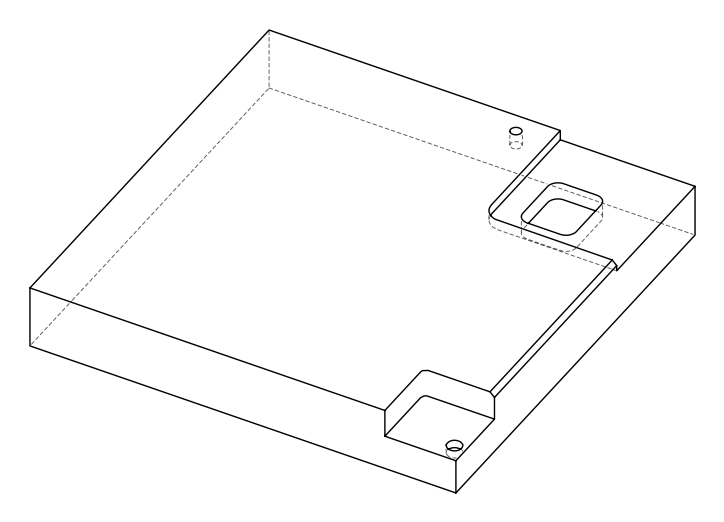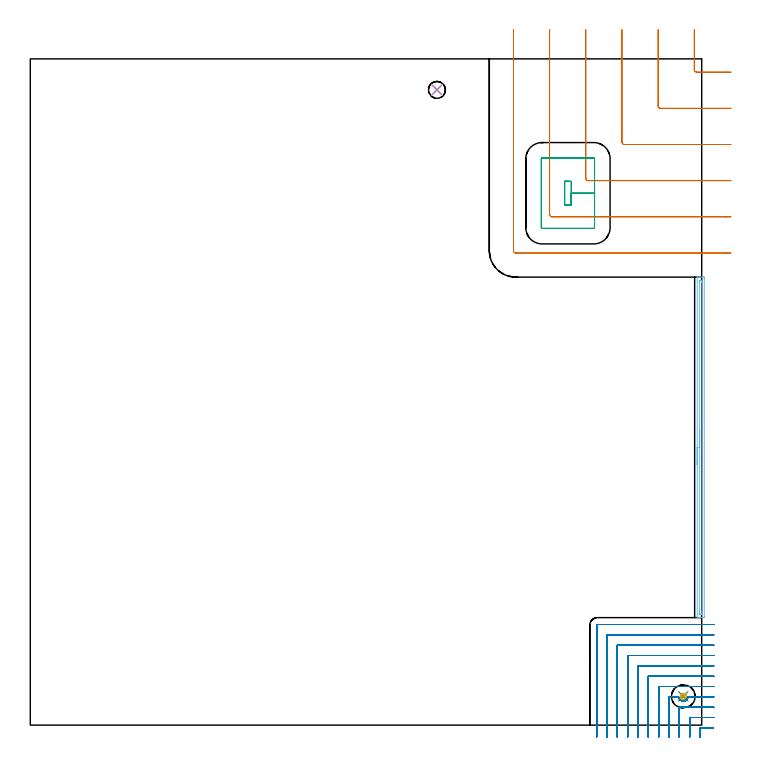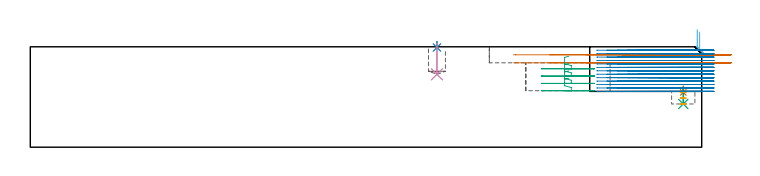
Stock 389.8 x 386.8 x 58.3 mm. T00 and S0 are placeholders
(PLAN: 9 operations, 7 tool changes, 34 min)
(1 SPOT_DRILL | STEP1POCKET | NXT0321_9005460120000 | 0.04 min | 2830 mm3)
(2 SPOT_DRILL_1 | STEP1POCKET_1 | NXT0321_9005460120000 | 0.03 min | 1 mm3)
(3 DRILL_BLIND_HOLE_INTO_CENTER | STEP1POCKET | NXT0301_128 | 0.04 min | 792 mm3)
(4 DRILL_BLIND_HOLE_INTO_CENTER_1 | STEP1POCKET_1 | NXT0301_069 | 0.07 min | 1111 mm3)
(5 MILL_ROUGH_BLIND_HOLE_CONTOUR | STEP1POCKET | NXT0201_013 | Spiral | 0.21 min | 1129 mm3)
(6 AREA_MILL | FG_CHAMFER_SURFACE | UGT0205_001 | 3.32 min | 1709 mm3)
(7 MILL_CORNER_NOTCH_RECTANGULAR | CORNER_NOTCH_RECTANGULAR | UGT0201_006 | Follow Part, ap 7, ae 75% | 3.92 min | 144798 mm3)
(8 MILL_CORNER_NOTCH_RECTANGULAR_1 | CORNER_NOTCH_RECTANGULAR_1 | NXT0201_009 | Follow Part, ap 2, ae 75% | 24.34 min | 101215 mm3)
(9 MILL_RECTANGULAR_POCKET | POCKET_RECTANGULAR_STRAIGHT | UGT0201_100 | Follow Part, ap 4.5, ae 75% | 2 min | 45361 mm3)
(TOOL NXT0321_9005460120000 | NC Spot Drill, 142deg, 12mm, Carbide, Uncoated | D12 PA142 FL30 Z2)
(TOOL NXT0301_128 | Carbide Drill 12mm [861.1-1200-036A1-GP GC34] | D12 PA150 FL37.4 Z2)
(TOOL NXT0301_069 | Carbide Drill 9.8mm [860.1-0980-029A1-MM 2214] | D9.8 PA140 FL47 Z2)
(TOOL NXT0201_013 | ENDMILL 10mm | D10 FL30 Z4)
(TOOL UGT0205_001 | Chamfer Mill 20 x 3 x 45 deg. | D20 FL50 Z2)
(TOOL UGT0201_006 | End Mill 28 mm | D28 FL25 Z2)
(TOOL NXT0201_009 | ENDMILL 8mm [2P460-0800-NA 1630] | D8 FL26 Z6)
(TOOL UGT0201_100 | End Mill 18 mm | D18 FL22 Z2)
(OP 1 SPOT_DRILL)
G17 G21 G94 G90
T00 M6
G54
G17 G0 G90 X379.1 Y16.7 S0 M3
G43 Z68.3 H0
G94 G81 G98 Z31.819 F250. R35.4
G80
M5
M2
(OP 2 SPOT_DRILL_1)
G17 G21 G94 G90
T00 M6
G54
G17 G0 G90 X236.1 Y368.8 S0 M3
G43 Z68.3 H0
G94 G81 G98 Z57.878 F250. R61.3
G80
M5
M2
(OP 3 DRILL_BLIND_HOLE_INTO_CENTER)
G17 G21 G94 G90
T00 M6
G54
G17 G0 G90 X379.1 Y16.7 S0 M3
G43 Z68.3 H1
G94 G81 G98 Z25.1 F250. R34.4
G80
M5
M2
(OP 4 DRILL_BLIND_HOLE_INTO_CENTER_1)
G17 G21 G94 G90
T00 M6
G54
G17 G0 G90 X236.1 Y368.8 S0 M3
G43 Z68.3 H1
G94 G81 G98 Z42.3 F250. R60.3
G80
M5
M2
(OP 5 MILL_ROUGH_BLIND_HOLE_CONTOUR)
G17 G21 G94 G90
T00 M6
G54
G17 G0 G90 X379.1 Y16.7 S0 M3
G43 Z68.3 H0
Z31.967
G94 G3 X379.691 Y17.859 R0.73 F250.
X378.071 Y18.116 R1.159
X377.684 Y15.671 R1.75
X378.071 Y18.116 R-1.75
X377.878 Y16.894 R0.875
X379.1 Y16.7 R0.875
G0 Z28.533
G3 X379.691 Y17.859 R0.73
X378.071 Y18.116 R1.159
X377.684 Y15.671 R1.75
X378.071 Y18.116 R-1.75
X377.878 Y16.894 R0.875
X379.1 Y16.7 R0.875
G0 Z25.1
G3 X379.691 Y17.859 R0.73
X378.071 Y18.116 R1.159
X377.684 Y15.671 R1.75
X378.071 Y18.116 R-1.75
X377.878 Y16.894 R0.875
X379.1 Y16.7 R0.875
G0 Z68.3
M5
M2
(OP 6 AREA_MILL)
G17 G21 G94 G90
T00 M6
G54
G17 G0 G90 X387.2 Y151.25 S1061 M3
G43 Z68.3 H0
G94 G1 Y151.288 Z67.428 F250.
Y151.402 Z66.563
Y151.591 Z65.712
Y151.853 Z64.88
Y152.187 Z64.074
Y152.59 Z63.3
Y153.058 Z62.564
Y153.59 Z61.872
Y154.179 Z61.229
Y154.822 Z60.639
Y155.514 Z60.108
Y156.25 Z59.64
Y157.024 Z59.237
Y157.83 Z58.903
Y158.662 Z58.641
Y159.514 Z58.452
Y160.378 Z58.338
Y161.25 Z58.3
Y259.933
X387.202 Y260.09 Z58.288
X387.314 Y260.098 Z58.178
X387.431 Y260.1 Z58.069
X387.726 Z57.774
X388.379 Z57.116
X389.577 Z55.92
X390.121 Z55.373
X390.72 Z54.775
X390.992 Y260.097 Z54.503
X391.293 Y260.09 Z54.203
X391.298 Y259.799 Z54.2
X391.3 Y259.486
Y259.171
Y63.014
X391.298 Y62.701
X391.293 Y62.41 Z54.203
X390.992 Y62.4 Z54.503
X390.72 Z54.775
X390.121 Z55.373
X389.576 Z55.92
X389.25 Z56.246
X388.705 Z56.791
X388.379 Z57.116
X387.431 Z58.069
X387.315 Z58.177
X387.299 Y62.401 Z58.193
X387.203 Y62.41 Z58.288
X387.2 Y62.567 Z58.3
Y161.25
X388.614 Z56.886
Y256.807
X388.615 Y257.458 Z56.885
X388.617 Y257.7 Z56.883
X388.621 Y258.025 Z56.879
X388.631 Y258.09 Z56.869
X388.73 Y258.095 Z56.77
X388.861 Y258.099 Z56.639
X389.25 Z56.25
X389.733 Y258.098 Z55.767
X389.851 Y258.093 Z55.649
X389.874 Y258.091 Z55.626
X389.879 Y258.05 Z55.621
X389.883 Y257.945 Z55.617
X389.885 Y257.7 Z55.615
X389.886 Y257.048 Z55.614
Y256.807
Y65.693
X389.885 Y65.042 Z55.615
X389.883 Y64.8 Z55.617
X389.879 Y64.475 Z55.621
X389.869 Y64.41 Z55.631
X389.77 Y64.405 Z55.73
X389.639 Y64.401 Z55.861
X389.25 Z56.25
X388.767 Y64.402 Z56.733
X388.649 Y64.407 Z56.851
X388.627 Y64.409 Z56.873
X388.621 Y64.45 Z56.879
X388.618 Y64.555 Z56.882
X388.615 Y64.8 Z56.885
X388.614 Y65.452 Z56.886
Y65.693
Y161.25
Y162.122 Z56.924
Y162.986 Z57.038
Y163.838 Z57.227
Y164.67 Z57.489
Y165.476 Z57.823
Y166.25 Z58.226
Y166.986 Z58.694
Y167.678 Z59.225
Y168.321 Z59.815
Y168.91 Z60.458
Y169.442 Z61.15
Y169.91 Z61.886
Y170.313 Z62.66
Y170.647 Z63.466
Y170.909 Z64.298
Y171.098 Z65.149
Y171.212 Z66.014
Y171.25 Z66.886
G0 Z68.3
M5
M2
(OP 7 MILL_CORNER_NOTCH_RECTANGULAR)
G17 G21 G94 G90
T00 M6
G54
G17 G0 G90 X385.5 Y403.8 S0 M3
G43 Z68.3 H0
Z53.65
G94 G1 Y400.8 F250.
Y380.492 F500.
G3 X386.892 Y379.1 R1.4
G1 X403.8
X406.8 F250.
G0 Z68.3
X364.5 Y403.8
Z53.65
G1 Y400.8
Y359.493 F500.
G3 X365.893 Y358.1 R1.4
G1 X403.8
X406.8 F250.
G0 Z68.3
X343.5 Y403.8
Z53.65
G1 Y400.8
Y338.493 F500.
G3 X344.893 Y337.1 R1.4
G1 X403.8
X406.8 F250.
G0 Z68.3
X322.5 Y403.8
Z53.65
G1 Y400.8
Y317.494 F500.
G3 X323.894 Y316.1 R1.4
G1 X403.8
X406.8 F250.
G0 Z68.3
X301.5 Y403.8
Z53.65
G1 Y400.8
Y296.494 F500.
G3 X302.894 Y295.1 R1.4
G1 X403.8
X406.8 F250.
G0 Z68.3
X280.5 Y403.8
Z53.65
G1 Y400.8
Y275.494 F500.
G3 X281.894 Y274.1 R1.4
G1 X403.8
X406.8 F250.
G0 Z68.3
X385.5 Y403.8
Z49.
G1 Y400.8
Y380.492 F500.
G3 X386.892 Y379.1 R1.4
G1 X403.8
X406.8 F250.
G0 Z68.3
X364.5 Y403.8
Z49.
G1 Y400.8
Y359.493 F500.
G3 X365.893 Y358.1 R1.4
G1 X403.8
X406.8 F250.
G0 Z68.3
X343.5 Y403.8
Z49.
G1 Y400.8
Y338.493 F500.
G3 X344.893 Y337.1 R1.4
G1 X403.8
X406.8 F250.
G0 Z68.3
X322.5 Y403.8
Z49.
G1 Y400.8
Y317.494 F500.
G3 X323.894 Y316.1 R1.4
G1 X403.8
X406.8 F250.
G0 Z68.3
X301.5 Y403.8
Z49.
G1 Y400.8
Y296.494 F500.
G3 X302.894 Y295.1 R1.4
G1 X403.8
X406.8 F250.
G0 Z68.3
X280.5 Y403.8
Z49.
G1 Y400.8
Y275.494 F500.
G3 X281.894 Y274.1 R1.4
G1 X403.8
X406.8 F250.
G0 Z68.3
M5
M2
(OP 8 MILL_CORNER_NOTCH_RECTANGULAR_1)
G17 G21 G94 G90
T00 M6
G54
G17 G0 G90 X396.466 Y-1.6 S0 M3
G43 Z68.3 H1
Z56.308
G94 G1 X393.466 F250.
X389.196
G3 X388.8 Y-1.996 R0.4
G1 Y-4.
Y-7.
G0 Z68.3
X396.8 Y4.4
Z56.308
G1 X393.8
X383.196 F500.
G3 X382.8 Y4.004 R0.4
G1 Y-4.
Y-7. F250.
G0 Z68.3
X396.8 Y10.4
Z56.308
G1 X393.8
X377.196 F500.
G3 X376.8 Y10.004 R0.4
G1 Y-4.
Y-7. F250.
G0 Z68.3
X396.8 Y16.4
Z56.308
G1 X393.8
X381.827 F500.
G2 X380.89 Y14.609 R2.733
X379.493 Y13.983 R2.857
G1 X379.352 Y13.961
X379.076 Y13.945
G2 X376.939 Y14.987 R2.78
G1 X376.818 Y15.145
X376.55 Y15.66
X376.489 Y15.801
X376.402 Y16.201
X376.373 Y16.4
X371.196
G3 X370.8 Y16.004 R0.4
G1 Y-4.
Y-7. F250.
G0 Z68.3
X396.8 Y22.4
Z56.308
G1 X393.8
X365.196 F500.
G3 X364.8 Y22.004 R0.4
G1 Y-4.
Y-7. F250.
G0 Z68.3
X396.8 Y28.4
Z56.308
G1 X393.8
X359.197 F500.
G3 X358.8 Y28.003 R0.4
G1 Y-4.
Y-7. F250.
G0 Z68.3
X396.8 Y34.4
Z56.308
G1 X393.8
X353.197 F500.
G3 X352.8 Y34.003 R0.4
G1 Y-4.
Y-7. F250.
G0 Z68.3
X396.8 Y40.4
Z56.308
G1 X393.8
X347.197 F500.
G3 X346.8 Y40.003 R0.4
G1 Y-4.
Y-7. F250.
G0 Z68.3
X396.8 Y46.4
Z56.308
G1 X393.8
X341.197 F500.
G3 X340.8 Y46.003 R0.4
G1 Y-4.
Y-7. F250.
G0 Z68.3
X396.8 Y52.4
Z56.308
G1 X393.8
X335.197 F500.
G3 X334.8 Y52.003 R0.4
G1 Y-4.
Y-7. F250.
G0 Z68.3
X396.8 Y58.4
Z56.308
G1 X393.8
X329.3 F500.
G3 X328.8 Y57.9 R0.5
G1 Y-4.
Y-7. F250.
G0 Z68.3
X396.466 Y-1.6
Z54.315
G1 X393.466
X389.196
G3 X388.8 Y-1.996 R0.4
G1 Y-4.
Y-7.
G0 Z68.3
X396.8 Y4.4
Z54.315
G1 X393.8
X383.196 F500.
G3 X382.8 Y4.004 R0.4
G1 Y-4.
Y-7. F250.
G0 Z68.3
X396.8 Y10.4
Z54.315
G1 X393.8
X377.196 F500.
G3 X376.8 Y10.004 R0.4
G1 Y-4.
Y-7. F250.
G0 Z68.3
X396.8 Y16.4
Z54.315
G1 X393.8
X381.827 F500.
G2 X380.89 Y14.609 R2.733
X380.38 Y14.271 R2.889
X379.493 Y13.983 R2.857
G1 X379.343 Y13.961
X379.076 Y13.945
G2 X376.939 Y14.987 R2.78
G1 X376.818 Y15.145
X376.55 Y15.66
X376.489 Y15.801
X376.402 Y16.201
X376.373 Y16.4
X371.196
G3 X370.8 Y16.004 R0.4
G1 Y-4.
Y-7. F250.
G0 Z68.3
X396.8 Y22.4
Z54.315
G1 X393.8
X365.196 F500.
G3 X364.8 Y22.004 R0.4
G1 Y-4.
Y-7. F250.
G0 Z68.3
X396.8 Y28.4
Z54.315
G1 X393.8
X359.197 F500.
G3 X358.8 Y28.003 R0.4
G1 Y-4.
Y-7. F250.
G0 Z68.3
X396.8 Y34.4
Z54.315
G1 X393.8
X353.197 F500.
G3 X352.8 Y34.003 R0.4
G1 Y-4.
Y-7. F250.
G0 Z68.3
X396.8 Y40.4
Z54.315
G1 X393.8
X347.197 F500.
G3 X346.8 Y40.003 R0.4
G1 Y-4.
Y-7. F250.
G0 Z68.3
X396.8 Y46.4
Z54.315
G1 X393.8
X341.197 F500.
G3 X340.8 Y46.003 R0.4
G1 Y-4.
Y-7. F250.
G0 Z68.3
X396.8 Y52.4
Z54.315
G1 X393.8
X335.197 F500.
G3 X334.8 Y52.003 R0.4
G1 Y-4.
Y-7. F250.
G0 Z68.3
X396.8 Y58.4
Z54.315
G1 X393.8
X329.3 F500.
G3 X328.8 Y57.9 R0.5
G1 Y-4.
Y-7. F250.
G0 Z68.3
X396.466 Y-1.6
Z52.323
G1 X393.466
X389.196
G3 X388.8 Y-1.996 R0.4
G1 Y-4.
Y-7.
G0 Z68.3
X396.8 Y4.4
Z52.323
G1 X393.8
X383.196 F500.
G3 X382.8 Y4.004 R0.4
G1 Y-4.
Y-7. F250.
G0 Z68.3
X396.8 Y10.4
Z52.323
G1 X393.8
X377.196 F500.
G3 X376.8 Y10.004 R0.4
G1 Y-4.
Y-7. F250.
G0 Z68.3
X396.8 Y16.4
Z52.323
G1 X393.8
X381.827 F500.
G2 X380.89 Y14.609 R2.733
X380.38 Y14.271 R2.889
X379.393 Y13.967 R2.877
G1 X379.343 Y13.961
X379.076 Y13.945
G2 X376.939 Y14.987 R2.78
G1 X376.818 Y15.145
X376.55 Y15.66
X376.489 Y15.801
X376.402 Y16.201
X376.373 Y16.4
X371.196
G3 X370.8 Y16.004 R0.4
G1 Y-4.
Y-7. F250.
G0 Z68.3
X396.8 Y22.4
Z52.323
G1 X393.8
X365.196 F500.
G3 X364.8 Y22.004 R0.4
G1 Y-4.
Y-7. F250.
G0 Z68.3
X396.8 Y28.4
Z52.323
G1 X393.8
X359.197 F500.
G3 X358.8 Y28.003 R0.4
G1 Y-4.
Y-7. F250.
G0 Z68.3
X396.8 Y34.4
Z52.323
G1 X393.8
X353.197 F500.
G3 X352.8 Y34.003 R0.4
G1 Y-4.
Y-7. F250.
G0 Z68.3
X396.8 Y40.4
Z52.323
G1 X393.8
X347.197 F500.
G3 X346.8 Y40.003 R0.4
G1 Y-4.
Y-7. F250.
G0 Z68.3
X396.8 Y46.4
Z52.323
G1 X393.8
X341.197 F500.
G3 X340.8 Y46.003 R0.4
G1 Y-4.
Y-7. F250.
G0 Z68.3
X396.8 Y52.4
Z52.323
G1 X393.8
X335.197 F500.
G3 X334.8 Y52.003 R0.4
G1 Y-4.
Y-7. F250.
G0 Z68.3
X396.8 Y58.4
Z52.323
G1 X393.8
X329.3 F500.
G3 X328.8 Y57.9 R0.5
G1 Y-4.
Y-7. F250.
G0 Z68.3
X396.466 Y-1.6
Z50.331
G1 X393.466
X389.196
G3 X388.8 Y-1.996 R0.4
G1 Y-4.
Y-7.
G0 Z68.3
X396.8 Y4.4
Z50.331
G1 X393.8
X383.196 F500.
G3 X382.8 Y4.004 R0.4
G1 Y-4.
Y-7. F250.
G0 Z68.3
X396.8 Y10.4
Z50.331
G1 X393.8
X377.196 F500.
G3 X376.8 Y10.004 R0.4
G1 Y-4.
Y-7. F250.
G0 Z68.3
X396.8 Y16.4
Z50.331
G1 X393.8
X381.827 F500.
G2 X380.89 Y14.609 R2.736
X380.38 Y14.271 R2.877
X379.473 Y13.98 R2.858
G1 X379.352 Y13.961
X379.076 Y13.945
G2 X376.939 Y14.987 R2.779
G1 X376.818 Y15.145
X376.55 Y15.66
X376.489 Y15.801
X376.402 Y16.201
X376.373 Y16.4
X371.196
G3 X370.8 Y16.004 R0.4
G1 Y-4.
Y-7. F250.
G0 Z68.3
X396.8 Y22.4
Z50.331
G1 X393.8
X365.196 F500.
G3 X364.8 Y22.004 R0.4
G1 Y-4.
Y-7. F250.
G0 Z68.3
X396.8 Y28.4
Z50.331
G1 X393.8
X359.197 F500.
G3 X358.8 Y28.003 R0.4
G1 Y-4.
Y-7. F250.
G0 Z68.3
X396.8 Y34.4
Z50.331
G1 X393.8
X353.197 F500.
G3 X352.8 Y34.003 R0.4
G1 Y-4.
Y-7. F250.
G0 Z68.3
X396.8 Y40.4
Z50.331
G1 X393.8
X347.197 F500.
G3 X346.8 Y40.003 R0.4
G1 Y-4.
Y-7. F250.
G0 Z68.3
X396.8 Y46.4
Z50.331
G1 X393.8
X341.197 F500.
G3 X340.8 Y46.003 R0.4
G1 Y-4.
Y-7. F250.
G0 Z68.3
X396.8 Y52.4
Z50.331
G1 X393.8
X335.197 F500.
G3 X334.8 Y52.003 R0.4
G1 Y-4.
Y-7. F250.
G0 Z68.3
X396.8 Y58.4
Z50.331
G1 X393.8
X329.3 F500.
G3 X328.8 Y57.9 R0.5
G1 Y-4.
Y-7. F250.
G0 Z68.3
X396.466 Y-1.6
Z48.338
G1 X393.466
X389.196
G3 X388.8 Y-1.996 R0.4
G1 Y-4.
Y-7.
G0 Z68.3
X396.8 Y4.4
Z48.338
G1 X393.8
X383.196 F500.
G3 X382.8 Y4.004 R0.4
G1 Y-4.
Y-7. F250.
G0 Z68.3
X396.8 Y10.4
Z48.338
G1 X393.8
X377.196 F500.
G3 X376.8 Y10.004 R0.4
G1 Y-4.
Y-7. F250.
G0 Z68.3
X396.8 Y16.4
Z48.338
G1 X393.8
X381.827 F500.
G2 X380.886 Y14.606 R2.734
X380.38 Y14.271 R2.854
X380.039 Y14.122 R2.858
X379.473 Y13.98 R2.854
G1 X379.078 Y13.946
G2 X376.939 Y14.987 R2.808
G1 X376.818 Y15.145
X376.55 Y15.66
X376.489 Y15.801
X376.402 Y16.201
X376.373 Y16.4
X371.196
G3 X370.8 Y16.004 R0.4
G1 Y-4.
Y-7. F250.
G0 Z68.3
X396.8 Y22.4
Z48.338
G1 X393.8
X365.196 F500.
G3 X364.8 Y22.004 R0.4
G1 Y-4.
Y-7. F250.
G0 Z68.3
X396.8 Y28.4
Z48.338
G1 X393.8
X359.197 F500.
G3 X358.8 Y28.003 R0.4
G1 Y-4.
Y-7. F250.
G0 Z68.3
X396.8 Y34.4
Z48.338
G1 X393.8
X353.197 F500.
G3 X352.8 Y34.003 R0.4
G1 Y-4.
Y-7. F250.
G0 Z68.3
X396.8 Y40.4
Z48.338
G1 X393.8
X347.197 F500.
G3 X346.8 Y40.003 R0.4
G1 Y-4.
Y-7. F250.
G0 Z68.3
X396.8 Y46.4
Z48.338
G1 X393.8
X341.197 F500.
G3 X340.8 Y46.003 R0.4
G1 Y-4.
Y-7. F250.
G0 Z68.3
X396.8 Y52.4
Z48.338
G1 X393.8
X335.197 F500.
G3 X334.8 Y52.003 R0.4
G1 Y-4.
Y-7. F250.
G0 Z68.3
X396.8 Y58.4
Z48.338
G1 X393.8
X329.3 F500.
G3 X328.8 Y57.9 R0.5
G1 Y-4.
Y-7. F250.
G0 Z68.3
X396.466 Y-1.6
Z46.346
G1 X393.466
X389.196
G3 X388.8 Y-1.996 R0.4
G1 Y-4.
Y-7.
G0 Z68.3
X396.8 Y4.4
Z46.346
G1 X393.8
X383.196 F500.
G3 X382.8 Y4.004 R0.4
G1 Y-4.
Y-7. F250.
G0 Z68.3
X396.8 Y10.4
Z46.346
G1 X393.8
X377.196 F500.
G3 X376.8 Y10.004 R0.4
G1 Y-4.
Y-7. F250.
G0 Z68.3
X396.8 Y16.4
Z46.346
G1 X393.8
X381.827 F500.
G2 X380.886 Y14.606 R2.732
X380.38 Y14.271 R2.854
X379.493 Y13.983 R2.857
G1 X379.352 Y13.961
X379.078 Y13.946
G2 X376.939 Y14.987 R2.779
G1 X376.818 Y15.145
X376.55 Y15.66
X376.489 Y15.801
X376.402 Y16.201
X376.373 Y16.4
X371.196
G3 X370.8 Y16.004 R0.4
G1 Y-4.
Y-7. F250.
G0 Z68.3
X396.8 Y22.4
Z46.346
G1 X393.8
X365.196 F500.
G3 X364.8 Y22.004 R0.4
G1 Y-4.
Y-7. F250.
G0 Z68.3
X396.8 Y28.4
Z46.346
G1 X393.8
X359.197 F500.
G3 X358.8 Y28.003 R0.4
G1 Y-4.
Y-7. F250.
G0 Z68.3
X396.8 Y34.4
Z46.346
G1 X393.8
X353.197 F500.
G3 X352.8 Y34.003 R0.4
G1 Y-4.
Y-7. F250.
G0 Z68.3
X396.8 Y40.4
Z46.346
G1 X393.8
X347.197 F500.
G3 X346.8 Y40.003 R0.4
G1 Y-4.
Y-7. F250.
G0 Z68.3
X396.8 Y46.4
Z46.346
G1 X393.8
X341.197 F500.
G3 X340.8 Y46.003 R0.4
G1 Y-4.
Y-7. F250.
G0 Z68.3
X396.8 Y52.4
Z46.346
G1 X393.8
X335.197 F500.
G3 X334.8 Y52.003 R0.4
G1 Y-4.
Y-7. F250.
G0 Z68.3
X396.8 Y58.4
Z46.346
G1 X393.8
X329.3 F500.
G3 X328.8 Y57.9 R0.5
G1 Y-4.
Y-7. F250.
G0 Z68.3
X396.466 Y-1.6
Z44.354
G1 X393.466
X389.196
G3 X388.8 Y-1.996 R0.4
G1 Y-4.
Y-7.
G0 Z68.3
X396.8 Y4.4
Z44.354
G1 X393.8
X383.196 F500.
G3 X382.8 Y4.004 R0.4
G1 Y-4.
Y-7. F250.
G0 Z68.3
X396.8 Y10.4
Z44.354
G1 X393.8
X377.196 F500.
G3 X376.8 Y10.004 R0.4
G1 Y-4.
Y-7. F250.
G0 Z68.3
X396.8 Y16.4
Z44.354
G1 X393.8
X381.827 F500.
G2 X380.89 Y14.609 R2.733
X379.493 Y13.983 R2.857
G1 X379.352 Y13.961
X379.076 Y13.945
G2 X376.939 Y14.987 R2.78
G1 X376.818 Y15.145
X376.55 Y15.66
X376.489 Y15.801
X376.402 Y16.201
X376.373 Y16.4
X371.196
G3 X370.8 Y16.004 R0.4
G1 Y-4.
Y-7. F250.
G0 Z68.3
X396.8 Y22.4
Z44.354
G1 X393.8
X365.196 F500.
G3 X364.8 Y22.004 R0.4
G1 Y-4.
Y-7. F250.
G0 Z68.3
X396.8 Y28.4
Z44.354
G1 X393.8
X359.197 F500.
G3 X358.8 Y28.003 R0.4
G1 Y-4.
Y-7. F250.
G0 Z68.3
X396.8 Y34.4
Z44.354
G1 X393.8
X353.197 F500.
G3 X352.8 Y34.003 R0.4
G1 Y-4.
Y-7. F250.
G0 Z68.3
X396.8 Y40.4
Z44.354
G1 X393.8
X347.197 F500.
G3 X346.8 Y40.003 R0.4
G1 Y-4.
Y-7. F250.
G0 Z68.3
X396.8 Y46.4
Z44.354
G1 X393.8
X341.197 F500.
G3 X340.8 Y46.003 R0.4
G1 Y-4.
Y-7. F250.
G0 Z68.3
X396.8 Y52.4
Z44.354
G1 X393.8
X335.197 F500.
G3 X334.8 Y52.003 R0.4
G1 Y-4.
Y-7. F250.
G0 Z68.3
X396.8 Y58.4
Z44.354
G1 X393.8
X329.3 F500.
G3 X328.8 Y57.9 R0.5
G1 Y-4.
Y-7. F250.
G0 Z68.3
X396.466 Y-1.6
Z42.362
G1 X393.466
X389.196
G3 X388.8 Y-1.996 R0.4
G1 Y-4.
Y-7.
G0 Z68.3
X396.8 Y4.4
Z42.362
G1 X393.8
X383.196 F500.
G3 X382.8 Y4.004 R0.4
G1 Y-4.
Y-7. F250.
G0 Z68.3
X396.8 Y10.4
Z42.362
G1 X393.8
X377.196 F500.
G3 X376.8 Y10.004 R0.4
G1 Y-4.
Y-7. F250.
G0 Z68.3
X396.8 Y16.4
Z42.362
G1 X393.8
X381.827 F500.
G2 X380.89 Y14.609 R2.733
X380.38 Y14.271 R2.891
X379.493 Y13.983 R2.857
G1 X379.357 Y13.962
X379.224 Y13.954
G2 X378.965 Y13.956 R2.82
G1 X378.727 Y13.98
X378.535 Y14.014
G2 X378.045 Y14.166 R2.82
G1 X377.734 Y14.317
X377.426 Y14.508
X376.939 Y14.987
X376.818 Y15.145
X376.55 Y15.66
X376.489 Y15.801
X376.402 Y16.201
X376.373 Y16.4
X371.196
G3 X370.8 Y16.004 R0.4
G1 Y-4.
Y-7. F250.
G0 Z68.3
X396.8 Y22.4
Z42.362
G1 X393.8
X365.196 F500.
G3 X364.8 Y22.004 R0.4
G1 Y-4.
Y-7. F250.
G0 Z68.3
X396.8 Y28.4
Z42.362
G1 X393.8
X359.197 F500.
G3 X358.8 Y28.003 R0.4
G1 Y-4.
Y-7. F250.
G0 Z68.3
X396.8 Y34.4
Z42.362
G1 X393.8
X353.197 F500.
G3 X352.8 Y34.003 R0.4
G1 Y-4.
Y-7. F250.
G0 Z68.3
X396.8 Y40.4
Z42.362
G1 X393.8
X347.197 F500.
G3 X346.8 Y40.003 R0.4
G1 Y-4.
Y-7. F250.
G0 Z68.3
X396.8 Y46.4
Z42.362
G1 X393.8
X341.197 F500.
G3 X340.8 Y46.003 R0.4
G1 Y-4.
Y-7. F250.
G0 Z68.3
X396.8 Y52.4
Z42.362
G1 X393.8
X335.197 F500.
G3 X334.8 Y52.003 R0.4
G1 Y-4.
Y-7. F250.
G0 Z68.3
X396.8 Y58.4
Z42.362
G1 X393.8
X329.3 F500.
G3 X328.8 Y57.9 R0.5
G1 Y-4.
Y-7. F250.
G0 Z68.3
X396.466 Y-1.6
Z40.369
G1 X393.466
X389.196
G3 X388.8 Y-1.996 R0.4
G1 Y-4.
Y-7.
G0 Z68.3
X396.8 Y4.4
Z40.369
G1 X393.8
X383.196 F500.
G3 X382.8 Y4.004 R0.4
G1 Y-4.
Y-7. F250.
G0 Z68.3
X396.8 Y10.4
Z40.369
G1 X393.8
X377.196 F500.
G3 X376.8 Y10.004 R0.4
G1 Y-4.
Y-7. F250.
G0 Z68.3
X396.8 Y16.4
Z40.369
G1 X393.8
X381.827 F500.
G2 X380.89 Y14.609 R2.733
X380.38 Y14.271 R2.891
X379.411 Y13.97 R2.871
G1 X379.339 Y13.96
X379.224 Y13.954
G2 X378.965 Y13.956 R2.82
G1 X378.727 Y13.98
X378.535 Y14.014
G2 X378.04 Y14.168 R2.82
G1 X377.734 Y14.317
X377.426 Y14.508
X376.939 Y14.987
X376.818 Y15.145
X376.55 Y15.66
X376.489 Y15.801
X376.402 Y16.201
X376.373 Y16.4
X371.196
G3 X370.8 Y16.004 R0.4
G1 Y-4.
Y-7. F250.
G0 Z68.3
X396.8 Y22.4
Z40.369
G1 X393.8
X365.196 F500.
G3 X364.8 Y22.004 R0.4
G1 Y-4.
Y-7. F250.
G0 Z68.3
X396.8 Y28.4
Z40.369
G1 X393.8
X359.197 F500.
G3 X358.8 Y28.003 R0.4
G1 Y-4.
Y-7. F250.
G0 Z68.3
X396.8 Y34.4
Z40.369
G1 X393.8
X353.197 F500.
G3 X352.8 Y34.003 R0.4
G1 Y-4.
Y-7. F250.
G0 Z68.3
X396.8 Y40.4
Z40.369
G1 X393.8
X347.197 F500.
G3 X346.8 Y40.003 R0.4
G1 Y-4.
Y-7. F250.
G0 Z68.3
X396.8 Y46.4
Z40.369
G1 X393.8
X341.197 F500.
G3 X340.8 Y46.003 R0.4
G1 Y-4.
Y-7. F250.
G0 Z68.3
X396.8 Y52.4
Z40.369
G1 X393.8
X335.197 F500.
G3 X334.8 Y52.003 R0.4
G1 Y-4.
Y-7. F250.
G0 Z68.3
X396.8 Y58.4
Z40.369
G1 X393.8
X329.3 F500.
G3 X328.8 Y57.9 R0.5
G1 Y-4.
Y-7. F250.
G0 Z68.3
X396.466 Y-1.6
Z38.377
G1 X393.466
X389.196
G3 X388.8 Y-1.996 R0.4
G1 Y-4.
Y-7.
G0 Z68.3
X396.8 Y4.4
Z38.377
G1 X393.8
X383.196 F500.
G3 X382.8 Y4.004 R0.4
G1 Y-4.
Y-7. F250.
G0 Z68.3
X396.8 Y10.4
Z38.377
G1 X393.8
X377.196 F500.
G3 X376.8 Y10.004 R0.4
G1 Y-4.
Y-7. F250.
G0 Z68.3
X396.8 Y16.4
Z38.377
G1 X393.8
X381.827 F500.
G2 X380.89 Y14.609 R2.737
X380.38 Y14.271 R2.871
X379.465 Y13.978 R2.859
G1 X379.076 Y13.945
X378.732 Y13.979
X378.701 Y13.985
X378.392 Y14.039
X378.14 Y14.12
X377.741 Y14.313
X377.426 Y14.508
X376.939 Y14.987
X376.818 Y15.145
X376.55 Y15.66
X376.489 Y15.801
X376.402 Y16.201
X376.373 Y16.4
X371.196
G3 X370.8 Y16.004 R0.4
G1 Y-4.
Y-7. F250.
G0 Z68.3
X396.8 Y22.4
Z38.377
G1 X393.8
X365.196 F500.
G3 X364.8 Y22.004 R0.4
G1 Y-4.
Y-7. F250.
G0 Z68.3
X396.8 Y28.4
Z38.377
G1 X393.8
X359.197 F500.
G3 X358.8 Y28.003 R0.4
G1 Y-4.
Y-7. F250.
G0 Z68.3
X396.8 Y34.4
Z38.377
G1 X393.8
X353.197 F500.
G3 X352.8 Y34.003 R0.4
G1 Y-4.
Y-7. F250.
G0 Z68.3
X396.8 Y40.4
Z38.377
G1 X393.8
X347.197 F500.
G3 X346.8 Y40.003 R0.4
G1 Y-4.
Y-7. F250.
G0 Z68.3
X396.8 Y46.4
Z38.377
G1 X393.8
X341.197 F500.
G3 X340.8 Y46.003 R0.4
G1 Y-4.
Y-7. F250.
G0 Z68.3
X396.8 Y52.4
Z38.377
G1 X393.8
X335.197 F500.
G3 X334.8 Y52.003 R0.4
G1 Y-4.
Y-7. F250.
G0 Z68.3
X396.8 Y58.4
Z38.377
G1 X393.8
X329.3 F500.
G3 X328.8 Y57.9 R0.5
G1 Y-4.
Y-7. F250.
G0 Z68.3
X396.466 Y-1.6
Z36.385
G1 X393.466
X389.196
G3 X388.8 Y-1.996 R0.4
G1 Y-4.
Y-7.
G0 Z68.3
X396.8 Y4.4
Z36.385
G1 X393.8
X383.196 F500.
G3 X382.8 Y4.004 R0.4
G1 Y-4.
Y-7. F250.
G0 Z68.3
X396.8 Y10.4
Z36.385
G1 X393.8
X377.196 F500.
G3 X376.8 Y10.004 R0.4
G1 Y-4.
Y-7. F250.
G0 Z68.3
X396.8 Y16.4
Z36.385
G1 X393.8
X381.827 F500.
G2 X380.89 Y14.609 R2.736
X380.374 Y14.268 R2.859
X379.465 Y13.978 R2.859
G1 X379.352 Y13.961
G2 X377.426 Y14.508 R2.892
G1 X376.939 Y14.987
X376.818 Y15.145
X376.55 Y15.66
X376.489 Y15.801
X376.402 Y16.201
X376.373 Y16.4
X371.196
G3 X370.8 Y16.004 R0.4
G1 Y-4.
Y-7. F250.
G0 Z68.3
X396.8 Y22.4
Z36.385
G1 X393.8
X365.196 F500.
G3 X364.8 Y22.004 R0.4
G1 Y-4.
Y-7. F250.
G0 Z68.3
X396.8 Y28.4
Z36.385
G1 X393.8
X359.197 F500.
G3 X358.8 Y28.003 R0.4
G1 Y-4.
Y-7. F250.
G0 Z68.3
X396.8 Y34.4
Z36.385
G1 X393.8
X353.197 F500.
G3 X352.8 Y34.003 R0.4
G1 Y-4.
Y-7. F250.
G0 Z68.3
X396.8 Y40.4
Z36.385
G1 X393.8
X347.197 F500.
G3 X346.8 Y40.003 R0.4
G1 Y-4.
Y-7. F250.
G0 Z68.3
X396.8 Y46.4
Z36.385
G1 X393.8
X341.197 F500.
G3 X340.8 Y46.003 R0.4
G1 Y-4.
Y-7. F250.
G0 Z68.3
X396.8 Y52.4
Z36.385
G1 X393.8
X335.197 F500.
G3 X334.8 Y52.003 R0.4
G1 Y-4.
Y-7. F250.
G0 Z68.3
X396.8 Y58.4
Z36.385
G1 X393.8
X329.3 F500.
G3 X328.8 Y57.9 R0.5
G1 Y-4.
Y-7. F250.
G0 Z68.3
X396.466 Y-1.6
Z34.392
G1 X393.466
X389.196
G3 X388.8 Y-1.996 R0.4
G1 Y-4.
Y-7.
G0 Z68.3
X396.8 Y4.4
Z34.392
G1 X393.8
X383.196 F500.
G3 X382.8 Y4.004 R0.4
G1 Y-4.
Y-7. F250.
G0 Z68.3
X396.8 Y10.4
Z34.392
G1 X393.8
X377.196 F500.
G3 X376.8 Y10.004 R0.4
G1 Y-4.
Y-7. F250.
G0 Z68.3
X396.8 Y16.4
Z34.392
G1 X393.8
X381.827 F500.
G2 X380.89 Y14.609 R2.736
X380.38 Y14.271 R2.871
X379.466 Y13.979 R2.859
G1 X379.076 Y13.945
G2 X376.939 Y14.987 R2.779
G1 X376.818 Y15.145
X376.55 Y15.66
X376.489 Y15.801
X376.402 Y16.201
X376.373 Y16.4
X371.196
G3 X370.8 Y16.004 R0.4
G1 Y-4.
Y-7. F250.
G0 Z68.3
X396.8 Y22.4
Z34.392
G1 X393.8
X365.196 F500.
G3 X364.8 Y22.004 R0.4
G1 Y-4.
Y-7. F250.
G0 Z68.3
X396.8 Y28.4
Z34.392
G1 X393.8
X359.197 F500.
G3 X358.8 Y28.003 R0.4
G1 Y-4.
Y-7. F250.
G0 Z68.3
X396.8 Y34.4
Z34.392
G1 X393.8
X353.197 F500.
G3 X352.8 Y34.003 R0.4
G1 Y-4.
Y-7. F250.
G0 Z68.3
X396.8 Y40.4
Z34.392
G1 X393.8
X347.197 F500.
G3 X346.8 Y40.003 R0.4
G1 Y-4.
Y-7. F250.
G0 Z68.3
X396.8 Y46.4
Z34.392
G1 X393.8
X341.197 F500.
G3 X340.8 Y46.003 R0.4
G1 Y-4.
Y-7. F250.
G0 Z68.3
X396.8 Y52.4
Z34.392
G1 X393.8
X335.197 F500.
G3 X334.8 Y52.003 R0.4
G1 Y-4.
Y-7. F250.
G0 Z68.3
X396.8 Y58.4
Z34.392
G1 X393.8
X329.3 F500.
G3 X328.8 Y57.9 R0.5
G1 Y-4.
Y-7. F250.
G0 Z68.3
X396.466 Y-1.6
Z32.4
G1 X393.466
X389.196
G3 X388.8 Y-1.996 R0.4
G1 Y-4.
Y-7.
G0 Z68.3
X396.8 Y4.4
Z32.4
G1 X393.8
X383.196 F500.
G3 X382.8 Y4.004 R0.4
G1 Y-4.
Y-7. F250.
G0 Z68.3
X396.8 Y10.4
Z32.4
G1 X393.8
X377.196 F500.
G3 X376.8 Y10.004 R0.4
G1 Y-4.
Y-7. F250.
G0 Z68.3
X396.8 Y16.4
Z32.4
G1 X393.8
X381.827 F500.
G2 X380.89 Y14.609 R2.733
X380.38 Y14.271 R2.892
X379.411 Y13.97 R2.871
G1 X379.341 Y13.96
X379.223 Y13.954
G2 X378.965 Y13.956 R2.821
G1 X378.727 Y13.98
X378.535 Y14.014
G2 X378.04 Y14.168 R2.821
G1 X377.734 Y14.317
X377.426 Y14.508
X376.939 Y14.987
X376.818 Y15.145
X376.55 Y15.66
X376.489 Y15.801
X376.402 Y16.201
X376.373 Y16.4
X371.196
G3 X370.8 Y16.004 R0.4
G1 Y-4.
Y-7. F250.
G0 Z68.3
X396.8 Y22.4
Z32.4
G1 X393.8
X365.196 F500.
G3 X364.8 Y22.004 R0.4
G1 Y-4.
Y-7. F250.
G0 Z68.3
X396.8 Y28.4
Z32.4
G1 X393.8
X359.197 F500.
G3 X358.8 Y28.003 R0.4
G1 Y-4.
Y-7. F250.
G0 Z68.3
X396.8 Y34.4
Z32.4
G1 X393.8
X353.197 F500.
G3 X352.8 Y34.003 R0.4
G1 Y-4.
Y-7. F250.
G0 Z68.3
X396.8 Y40.4
Z32.4
G1 X393.8
X347.197 F500.
G3 X346.8 Y40.003 R0.4
G1 Y-4.
Y-7. F250.
G0 Z68.3
X396.8 Y46.4
Z32.4
G1 X393.8
X341.197 F500.
G3 X340.8 Y46.003 R0.4
G1 Y-4.
Y-7. F250.
G0 Z68.3
X396.8 Y52.4
Z32.4
G1 X393.8
X335.197 F500.
G3 X334.8 Y52.003 R0.4
G1 Y-4.
Y-7. F250.
G0 Z68.3
X396.8 Y58.4
Z32.4
G1 X393.8
X329.3 F500.
G3 X328.8 Y57.9 R0.5
G1 Y-4.
Y-7. F250.
G0 Z68.3
M5
M2
(OP 9 MILL_RECTANGULAR_POCKET)
G17 G21 G94 G90
T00 M6
G54
G17 G0 G90 X312.657 Y315.7 S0 M3
G43 Z68.3 H0
Z52.8
G94 G1 X310.2 Z52.142 F250.
Y301.9 Z48.444
X314.1 Z47.399
Y308.8 Z45.55
Y315.7 F500.
X310.2
Y301.9
X314.1
Y308.8
X327.6
Y328.8
G3 X327.2 Y329.2 R0.4
G1 X297.1
G3 X296.7 Y328.8 R0.4
G1 Y288.8
G3 X297.1 Y288.4 R0.4
G1 X327.2
G3 X327.6 Y288.8 R0.4
G1 Y308.8
Y309.8
G0 X312.657 Y315.7 Z48.55
G1 X310.2 Z47.892 F250.
Y301.9 Z44.194
X314.1 Z43.149
Y308.8 Z41.3
Y315.7 F500.
X310.2
Y301.9
X314.1
Y308.8
X327.6
Y328.8
G3 X327.2 Y329.2 R0.4
G1 X297.1
G3 X296.7 Y328.8 R0.4
G1 Y288.8
G3 X297.1 Y288.4 R0.4
G1 X327.2
G3 X327.6 Y288.8 R0.4
G1 Y308.8
Y309.8
G0 X312.657 Y315.7 Z44.3
G1 X310.2 Z43.642 F250.
Y301.9 Z39.944
X314.1 Z38.899
Y308.8 Z37.05
Y315.7 F500.
X310.2
Y301.9
X314.1
Y308.8
X327.6
Y328.8
G3 X327.2 Y329.2 R0.4
G1 X297.1
G3 X296.7 Y328.8 R0.4
G1 Y288.8
G3 X297.1 Y288.4 R0.4
G1 X327.2
G3 X327.6 Y288.8 R0.4
G1 Y308.8
Y309.8
G0 X312.657 Y315.7 Z40.05
G1 X310.2 Z39.392 F250.
Y301.9 Z35.694
X314.1 Z34.649
Y308.8 Z32.8
Y315.7 F500.
X310.2
Y301.9
X314.1
Y308.8
X327.6
Y328.8
G3 X327.2 Y329.2 R0.4
G1 X297.1
G3 X296.7 Y328.8 R0.4
G1 Y288.8
G3 X297.1 Y288.4 R0.4
G1 X327.2
G3 X327.6 Y288.8 R0.4
G1 Y308.8
Y309.8
G0 Z68.3
M5
M2
